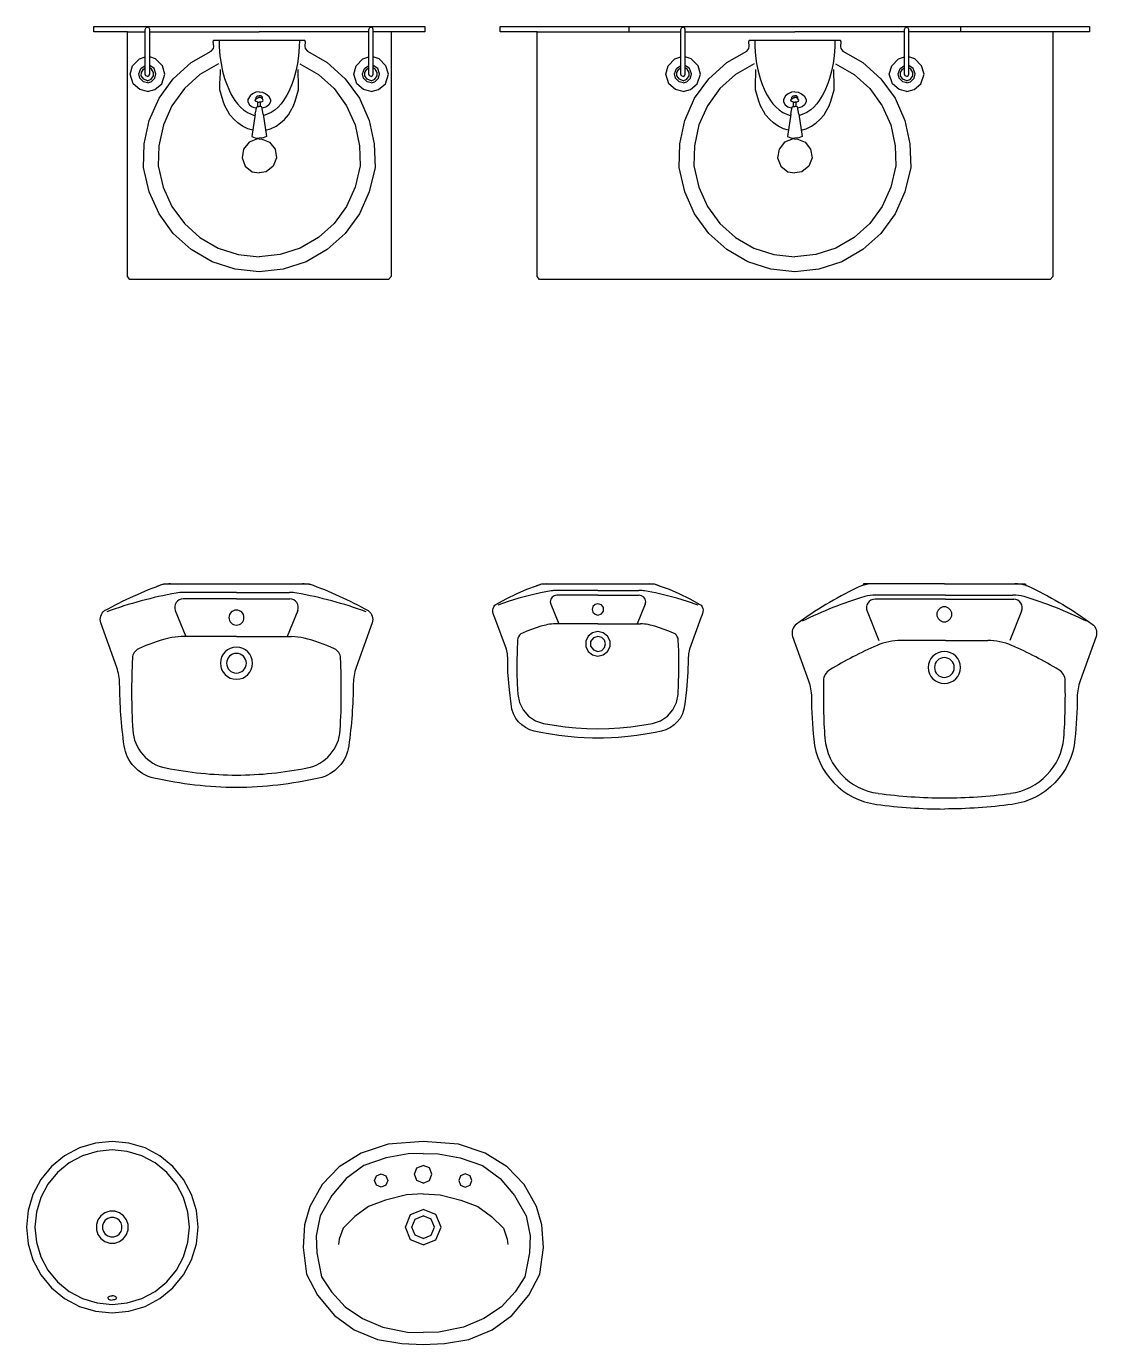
# Model space of a CAD drawing. Header units: millimetres. Extents: x 5135 to 18817, y 4023 to 17584.
# Drawn here: x 16145 to 18642, y 4099 to 7173 of the extents above; entities that cross this region are included whole.
import ezdxf

# ---------------------------------------------------------------- set-up
doc = ezdxf.new("R2010")
doc.units = ezdxf.units.MM
doc.layers.add('cad-block.com', color=250, linetype='Continuous')

# ---------------------------------------------------------------- blocks, each defined once
blk = doc.blocks.new('washbasin 106_top_cad-block.com')
at = {"color": 0}
for p, q in [((-307.3, -12.4), (-265.8, -12.4)), ((-265.8, -7.4), (-263.7, -2.8)), ((-265.8, -111.2), (-265.8, -7.4)), ((-263.7, -2.8), (-260.6, -2)), ((-257.5, -2.8), (-260.6, -2)), ((-255.3, -7.4), (-257.5, -2.8)), ((-255.3, -111.2), (-255.3, -7.4)), ((-255.3, -12.4), (0, -12.4)), ((255.3, -12.4), (0, -12.4)), ((255.3, -7.4), (257.5, -2.8)), ((255.3, -111.2), (255.3, -7.4)), ((257.5, -2.8), (260.6, -2)), ((263.7, -2.8), (260.6, -2)), ((265.8, -7.4), (263.7, -2.8)), ((265.8, -111.2), (265.8, -7.4)), ((307.3, -12.4), (265.8, -12.4)), ((-158.5, -84.3), (-112.1, -57.5)), ((-112.1, -57.5), (-106.9, -51.9)), ((-106.2, -47.3), (-107.2, -35.1)), ((-106.9, -51.9), (-106.2, -47.3)), ((-104.7, -32.4), (0, -32.4)), ((-93.5, -32.4), (-93.2, -47.8)), ((-93.2, -47.8), (-91.6, -68.6)), ((0, -32.4), (104.7, -32.4)), ((93.2, -47.8), (91.6, -68.6)), ((93.5, -32.4), (93.2, -47.8)), ((107.2, -35.1), (106.2, -47.3)), ((106.2, -47.3), (106.9, -51.9)), ((106.9, -51.9), (112.1, -57.5)), ((112.1, -57.5), (158.5, -84.3)), ((-301, -111.5), (-295.4, -91.8)), ((-295.4, -91.8), (-279.4, -76)), ((-279.4, -76), (-265.8, -71.3)), ((-276, -98.5), (-265.8, -91.5)), ((-241.8, -76), (-255.3, -71.3)), ((-245.2, -98.5), (-255.3, -91.5)), ((-225.7, -91.8), (-241.8, -76)), ((-220.2, -111.5), (-225.7, -91.8)), ((-200.4, -122), (-158.5, -84.3)), ((-94.9, -87.4, 0), (-138.1, -112.4, 0)), ((-91.6, -68.6), (-89, -86.7)), ((-89, -86.7), (-85.4, -104.6)), ((89, -86.7), (85.4, -104.6)), ((91.6, -68.6), (89, -86.7)), ((94.9, -87.4, 0), (138.1, -112.4, 0)), ((158.5, -84.3), (200.4, -122)), ((220.2, -111.5), (225.7, -91.8)), ((225.7, -91.8), (241.8, -76)), ((241.8, -76), (255.3, -71.3)), ((245.2, -98.5), (255.3, -91.5)), ((279.4, -76), (265.8, -71.3)), ((276, -98.5), (265.8, -91.5)), ((295.4, -91.8), (279.4, -76)), ((301, -111.5), (295.4, -91.8)), ((-293.9, -134.1), (-301, -111.5)), ((-280.3, -110.3), (-276, -98.5)), ((-278.2, -121.1), (-280.3, -110.3)), ((-269.5, -129.7), (-278.2, -121.1)), ((-275.1, -115.2), (-274.8, -107.2)), ((-269.2, -123.3), (-275.1, -115.2)), ((-274.8, -107.2), (-270.1, -100.1)), ((-270.1, -100.1), (-265.8, -96.9)), ((-264, -115.5), (-265.8, -111.2)), ((-260.6, -116.6), (-264, -115.5)), ((-260.6, -116.6), (-257.2, -115.5)), ((-257.2, -115.5), (-255.3, -111.2)), ((-251, -100.1), (-255.3, -96.9)), ((-251.9, -123.3), (-246.1, -115.2)), ((-251.6, -129.7), (-243, -121.1)), ((-246.4, -107.2), (-251, -100.1)), ((-246.1, -115.2), (-246.4, -107.2)), ((-240.8, -110.3), (-245.2, -98.5)), ((-243, -121.1), (-240.8, -110.3)), ((-233.5, -167.6), (-200.4, -122)), ((-227.3, -134.1), (-220.2, -111.5)), ((-138.1, -112.4, 0), (-174.6, -145.2, 0)), ((-91.6, -133.5), (-90.6, -108.2)), ((-90.6, -108.2), (-90.6, -100.4)), ((-85.4, -104.6), (-80.7, -121.6)), ((-80.7, -121.6), (-76.7, -133.4)), ((80.7, -121.6), (76.7, -133.4)), ((85.4, -104.6), (80.7, -121.6)), ((90.6, -108.2), (90.6, -100.4)), ((91.6, -133.5), (90.6, -108.2)), ((138.1, -112.4, 0), (174.6, -145.2, 0)), ((200.4, -122), (233.5, -167.6)), ((227.3, -134.1), (220.2, -111.5)), ((240.8, -110.3), (245.2, -98.5)), ((243, -121.1), (240.8, -110.3)), ((251.6, -129.7), (243, -121.1)), ((246.1, -115.2), (246.4, -107.2)), ((251.9, -123.3), (246.1, -115.2)), ((246.4, -107.2), (251, -100.1)), ((251, -100.1), (255.3, -96.9)), ((257.2, -115.5), (255.3, -111.2)), ((260.6, -116.6), (257.2, -115.5)), ((260.6, -116.6), (264, -115.5)), ((264, -115.5), (265.8, -111.2)), ((270.1, -100.1), (265.8, -96.9)), ((269.2, -123.3), (275.1, -115.2)), ((269.5, -129.7), (278.2, -121.1)), ((274.8, -107.2), (270.1, -100.1)), ((275.1, -115.2), (274.8, -107.2)), ((280.3, -110.3), (276, -98.5)), ((278.2, -121.1), (280.3, -110.3)), ((293.9, -134.1), (301, -111.5)), ((-278.2, -147), (-293.9, -134.1)), ((-260.6, -151.9), (-278.2, -147)), ((-260.6, -131.6), (-269.5, -129.7)), ((-260.6, -126.9), (-269.2, -123.3)), ((-260.6, -126.9), (-251.9, -123.3)), ((-260.6, -131.6), (-251.6, -129.7)), ((-260.6, -151.9), (-243, -147)), ((-243, -147), (-227.3, -134.1)), ((-174.6, -145.2, 0), (-203.4, -184.9, 0)), ((-91.6, -148.1), (-91.6, -133.5)), ((-87.7, -160.8), (-91.6, -148.1)), ((-76.7, -133.4), (-69.6, -150.3)), ((-69.6, -150.3), (-64.4, -160.4)), ((69.6, -150.3), (64.4, -160.4)), ((76.7, -133.4), (69.6, -150.3)), ((87.7, -160.8), (91.6, -148.1)), ((91.6, -148.1), (91.6, -133.5)), ((174.6, -145.2, 0), (203.4, -184.9, 0)), ((243, -147), (227.3, -134.1)), ((260.6, -151.9), (243, -147)), ((260.6, -131.6), (251.6, -129.7)), ((260.6, -126.9), (251.9, -123.3)), ((260.6, -126.9), (269.2, -123.3)), ((260.6, -131.6), (269.5, -129.7)), ((260.6, -151.9), (278.2, -147)), ((278.2, -147), (293.9, -134.1)), ((-256.4, -219.1), (-233.5, -167.6)), ((-83.8, -174.4), (-87.7, -160.8)), ((-79.9, -185.1), (-83.8, -174.4)), ((-64.4, -160.4), (-56.9, -172.5)), ((-56.9, -172.5), (-51, -180.4)), ((-51, -180.4), (-43.9, -188.2)), ((-3.1, -176.5), (0, -176.5)), ((3.1, -176.5), (0, -176.5)), ((51, -180.4), (43.9, -188.2)), ((56.9, -172.5), (51, -180.4)), ((64.4, -160.4), (56.9, -172.5)), ((79.9, -185.1), (83.8, -174.4)), ((83.8, -174.4), (87.7, -160.8)), ((233.5, -167.6), (256.4, -219.1)), ((-203.4, -184.9, 0), (-223.4, -229.8, 0)), ((-73.1, -197.8), (-79.9, -185.1)), ((-68.2, -206.5), (-73.1, -197.8)), ((-58.5, -217.2), (-68.2, -206.5)), ((-43.9, -188.2), (-36.9, -194.6)), ((-36.9, -194.6), (-27.7, -201)), ((-27.7, -201), (-13.1, -207.1)), ((-9.3, -204.7), (-17, -256.6)), ((-13.1, -207.1), (-9.8, -207.7)), ((9.3, -204.7), (17, -256.6)), ((13.1, -207.1), (9.8, -207.7)), ((27.7, -201), (13.1, -207.1)), ((36.9, -194.6), (27.7, -201)), ((43.9, -188.2), (36.9, -194.6)), ((58.5, -217.2), (68.2, -206.5)), ((68.2, -206.5), (73.1, -197.8)), ((73.1, -197.8), (79.9, -185.1)), ((203.4, -184.9, 0), (223.4, -229.8, 0)), ((-268.1, -274.2), (-256.4, -219.1)), ((-223.4, -229.8, 0), (-233.7, -278.4, 0)), ((-49.8, -225), (-58.5, -217.2)), ((-39.1, -232.8), (-49.8, -225)), ((-26.4, -238.6), (-39.1, -232.8)), ((-14.9, -242.2), (-26.4, -238.6)), ((14.9, -242.2), (26.4, -238.6)), ((26.4, -238.6), (39.1, -232.8)), ((39.1, -232.8), (49.8, -225)), ((49.8, -225), (58.5, -217.2)), ((223.4, -229.8, 0), (233.7, -278.4, 0)), ((256.4, -219.1), (268.1, -274.2)), ((-270, -328.7), (-268.1, -274.2)), ((-23.8, -269.8, 0), (-36.8, -286.1, 0)), ((-4.3, -262.3, 0), (-23.8, -269.8, 0)), ((-17, -256.6), (-9.3, -259.7)), ((-9.3, -259.7), (0, -260.8)), ((0, -263, 0), (-4.3, -262.3, 0)), ((9.3, -259.7), (0, -260.8)), ((0, -263, 0), (4.3, -262.3, 0)), ((4.3, -262.3, 0), (23.8, -269.8, 0)), ((17, -256.6), (9.3, -259.7)), ((23.8, -269.8, 0), (36.8, -286.1, 0)), ((268.1, -274.2), (270, -328.7)), ((-233.7, -278.4, 0), (-235.4, -325.2, 0)), ((-36.8, -286.1, 0), (-40.1, -306.7, 0)), ((-40.1, -306.7, 0), (-32.5, -326.1, 0)), ((40.1, -306.7, 0), (32.5, -326.1, 0)), ((36.8, -286.1, 0), (40.1, -306.7, 0)), ((233.7, -278.4, 0), (235.4, -325.2, 0)), ((-256.4, -385.7), (-270, -328.7)), ((-235.4, -325.2, 0), (-223.6, -374.6, 0)), ((-32.5, -326.1, 0), (-16.3, -339.2, 0)), ((32.5, -326.1, 0), (16.3, -339.2, 0)), ((235.4, -325.2, 0), (223.6, -374.6, 0)), ((270, -328.7), (256.4, -385.7)), ((-16.3, -339.2, 0), (0, -341.8, 0)), ((16.3, -339.2, 0), (0, -341.8, 0)), ((-233.5, -437.2), (-256.4, -385.7)), ((-223.6, -374.6, 0), (-203.4, -419.8, 0)), ((223.6, -374.6, 0), (203.4, -419.8, 0)), ((256.4, -385.7), (233.5, -437.2)), ((-203.4, -419.8, 0), (-174.6, -459.6, 0)), ((203.4, -419.8, 0), (174.6, -459.6, 0)), ((-200.4, -482.8), (-233.5, -437.2)), ((-174.6, -459.6, 0), (-138.1, -492.4, 0)), ((174.6, -459.6, 0), (138.1, -492.4, 0)), ((233.5, -437.2), (200.4, -482.8)), ((-158.5, -520.5), (-200.4, -482.8)), ((200.4, -482.8), (158.5, -520.5)), ((-109.7, -548.7), (-158.5, -520.5)), ((-138.1, -492.4, 0), (-95.5, -517, 0)), ((-95.5, -517, 0), (-48.8, -532.2, 0)), ((95.5, -517, 0), (48.8, -532.2, 0)), ((138.1, -492.4, 0), (95.5, -517, 0)), ((158.5, -520.5), (109.7, -548.7)), ((-56.1, -566.1), (-109.7, -548.7)), ((-48.8, -532.2, 0), (0, -537.3, 0)), ((48.8, -532.2, 0), (0, -537.3, 0)), ((109.7, -548.7), (56.1, -566.1)), ((0, -572), (-56.1, -566.1)), ((56.1, -566.1), (0, -572))]:
    blk.add_line(p, q, dxfattribs=at)
blk.add_lwpolyline([(0, -589.9), (-301.6, -589.9), (-307.3, -583.2), (-307.3, -12.4), (-385.8, -12.4), (-385.8, 0), (0, 0), (385.8, 0), (385.8, -12.4), (307.3, -12.4), (307.3, -583.2), (301.6, -589.9)], close=True, dxfattribs=at)
for points in [[(0, -152.3), (-7.6, -153.2), (-15.6, -157), (-21.5, -162.3), (-26.4, -170.3), (-26.4, -175.8), (-22.6, -182.8), (-16.7, -187.7), (-6.5, -190.5)], [(0, -152.3), (7.6, -153.2), (15.6, -157), (21.5, -162.3), (26.4, -170.3), (26.4, -175.8), (22.6, -182.8), (16.7, -187.7), (6.5, -190.5)], [(-3.1, -187.1), (-3.1, -176.5), (-8.7, -174.4), (-9.3, -171.7), (-7.3, -169.2), (-7.3, -165.4), (-4.1, -162.3), (0, -162.3)], [(-7.3, -169.2), (-2.7, -166.1), (0, -166.1)], [(3.1, -187.1), (3.1, -176.5), (8.7, -174.4), (9.3, -171.7), (7.3, -169.2), (7.3, -165.4), (4.1, -162.3), (0, -162.3)], [(7.3, -169.2), (2.7, -166.1), (0, -166.1)], [(-9.3, -204.7), (-5.9, -187.7), (-2.7, -187), (0, -187)], [(9.3, -204.7), (5.9, -187.7), (2.7, -187), (0, -187)]]:
    blk.add_lwpolyline(points, dxfattribs=at)
for centre, start, end in [((-104.7, -34.9), 90, 184.6616), ((104.7, -34.9), 355.3384, 90)]:
    blk.add_arc(centre, 2.5, start, end, dxfattribs=at)
blk = doc.blocks.new('washbasin 107_top_cad-block.com')
at = {"color": 0}
for p, q in [((-385.8, -12.4), (-385.8, 0)), ((385.8, 0), (385.8, -12.4)), ((-600.9, -12.4), (-265.8, -12.4)), ((-265.8, -7.4), (-263.7, -2.8)), ((-265.8, -111.2), (-265.8, -7.4)), ((-263.7, -2.8), (-260.6, -2)), ((-257.5, -2.8), (-260.6, -2)), ((-255.3, -7.4), (-257.5, -2.8)), ((-255.3, -111.2), (-255.3, -7.4)), ((-255.3, -12.4), (0, -12.4)), ((255.3, -12.4), (0, -12.4)), ((255.3, -7.4), (257.5, -2.8)), ((255.3, -111.2), (255.3, -7.4)), ((257.5, -2.8), (260.6, -2)), ((263.7, -2.8), (260.6, -2)), ((265.8, -7.4), (263.7, -2.8)), ((265.8, -111.2), (265.8, -7.4)), ((600.9, -12.4), (265.8, -12.4)), ((-158.5, -84.3), (-112.1, -57.5)), ((-112.1, -57.5), (-106.9, -51.9)), ((-106.2, -47.3), (-107.2, -35.1)), ((-106.9, -51.9), (-106.2, -47.3)), ((-104.7, -32.4), (0, -32.4)), ((-93.5, -32.4), (-93.2, -47.8)), ((-93.2, -47.8), (-91.6, -68.6)), ((0, -32.4), (104.7, -32.4)), ((93.2, -47.8), (91.6, -68.6)), ((93.5, -32.4), (93.2, -47.8)), ((107.2, -35.1), (106.2, -47.3)), ((106.2, -47.3), (106.9, -51.9)), ((106.9, -51.9), (112.1, -57.5)), ((112.1, -57.5), (158.5, -84.3)), ((-301, -111.5), (-295.4, -91.8)), ((-295.4, -91.8), (-279.4, -76)), ((-279.4, -76), (-265.8, -71.3)), ((-276, -98.5), (-265.8, -91.5)), ((-241.8, -76), (-255.3, -71.3)), ((-245.2, -98.5), (-255.3, -91.5)), ((-225.7, -91.8), (-241.8, -76)), ((-220.2, -111.5), (-225.7, -91.8)), ((-200.4, -122), (-158.5, -84.3)), ((-94.9, -87.4, 0), (-138.1, -112.4, 0)), ((-91.6, -68.6), (-89, -86.7)), ((-89, -86.7), (-85.4, -104.6)), ((89, -86.7), (85.4, -104.6)), ((91.6, -68.6), (89, -86.7)), ((94.9, -87.4, 0), (138.1, -112.4, 0)), ((158.5, -84.3), (200.4, -122)), ((220.2, -111.5), (225.7, -91.8)), ((225.7, -91.8), (241.8, -76)), ((241.8, -76), (255.3, -71.3)), ((245.2, -98.5), (255.3, -91.5)), ((279.4, -76), (265.8, -71.3)), ((276, -98.5), (265.8, -91.5)), ((295.4, -91.8), (279.4, -76)), ((301, -111.5), (295.4, -91.8)), ((-293.9, -134.1), (-301, -111.5)), ((-280.3, -110.3), (-276, -98.5)), ((-278.2, -121.1), (-280.3, -110.3)), ((-269.5, -129.7), (-278.2, -121.1)), ((-275.1, -115.2), (-274.8, -107.2)), ((-269.2, -123.3), (-275.1, -115.2)), ((-274.8, -107.2), (-270.1, -100.1)), ((-270.1, -100.1), (-265.8, -96.9)), ((-264, -115.5), (-265.8, -111.2)), ((-260.6, -116.6), (-264, -115.5)), ((-260.6, -116.6), (-257.2, -115.5)), ((-257.2, -115.5), (-255.3, -111.2)), ((-251, -100.1), (-255.3, -96.9)), ((-251.9, -123.3), (-246.1, -115.2)), ((-251.6, -129.7), (-243, -121.1)), ((-246.4, -107.2), (-251, -100.1)), ((-246.1, -115.2), (-246.4, -107.2)), ((-240.8, -110.3), (-245.2, -98.5)), ((-243, -121.1), (-240.8, -110.3)), ((-233.5, -167.6), (-200.4, -122)), ((-227.3, -134.1), (-220.2, -111.5)), ((-138.1, -112.4, 0), (-174.6, -145.2, 0)), ((-91.6, -133.5), (-90.6, -108.2)), ((-90.6, -108.2), (-90.6, -100.4)), ((-85.4, -104.6), (-80.7, -121.6)), ((-80.7, -121.6), (-76.7, -133.4)), ((80.7, -121.6), (76.7, -133.4)), ((85.4, -104.6), (80.7, -121.6)), ((90.6, -108.2), (90.6, -100.4)), ((91.6, -133.5), (90.6, -108.2)), ((138.1, -112.4, 0), (174.6, -145.2, 0)), ((200.4, -122), (233.5, -167.6)), ((227.3, -134.1), (220.2, -111.5)), ((240.8, -110.3), (245.2, -98.5)), ((243, -121.1), (240.8, -110.3)), ((251.6, -129.7), (243, -121.1)), ((246.1, -115.2), (246.4, -107.2)), ((251.9, -123.3), (246.1, -115.2)), ((246.4, -107.2), (251, -100.1)), ((251, -100.1), (255.3, -96.9)), ((257.2, -115.5), (255.3, -111.2)), ((260.6, -116.6), (257.2, -115.5)), ((260.6, -116.6), (264, -115.5)), ((264, -115.5), (265.8, -111.2)), ((270.1, -100.1), (265.8, -96.9)), ((269.2, -123.3), (275.1, -115.2)), ((269.5, -129.7), (278.2, -121.1)), ((274.8, -107.2), (270.1, -100.1)), ((275.1, -115.2), (274.8, -107.2)), ((280.3, -110.3), (276, -98.5)), ((278.2, -121.1), (280.3, -110.3)), ((293.9, -134.1), (301, -111.5)), ((-278.2, -147), (-293.9, -134.1)), ((-260.6, -151.9), (-278.2, -147)), ((-260.6, -131.6), (-269.5, -129.7)), ((-260.6, -126.9), (-269.2, -123.3)), ((-260.6, -126.9), (-251.9, -123.3)), ((-260.6, -131.6), (-251.6, -129.7)), ((-260.6, -151.9), (-243, -147)), ((-243, -147), (-227.3, -134.1)), ((-174.6, -145.2, 0), (-203.4, -184.9, 0)), ((-91.6, -148.1), (-91.6, -133.5)), ((-87.7, -160.8), (-91.6, -148.1)), ((-76.7, -133.4), (-69.6, -150.3)), ((-69.6, -150.3), (-64.4, -160.4)), ((69.6, -150.3), (64.4, -160.4)), ((76.7, -133.4), (69.6, -150.3)), ((87.7, -160.8), (91.6, -148.1)), ((91.6, -148.1), (91.6, -133.5)), ((174.6, -145.2, 0), (203.4, -184.9, 0)), ((243, -147), (227.3, -134.1)), ((260.6, -151.9), (243, -147)), ((260.6, -131.6), (251.6, -129.7)), ((260.6, -126.9), (251.9, -123.3)), ((260.6, -126.9), (269.2, -123.3)), ((260.6, -131.6), (269.5, -129.7)), ((260.6, -151.9), (278.2, -147)), ((278.2, -147), (293.9, -134.1)), ((-256.4, -219.1), (-233.5, -167.6)), ((-83.8, -174.4), (-87.7, -160.8)), ((-79.9, -185.1), (-83.8, -174.4)), ((-64.4, -160.4), (-56.9, -172.5)), ((-56.9, -172.5), (-51, -180.4)), ((-51, -180.4), (-43.9, -188.2)), ((-3.1, -176.5), (0, -176.5)), ((3.1, -176.5), (0, -176.5)), ((51, -180.4), (43.9, -188.2)), ((56.9, -172.5), (51, -180.4)), ((64.4, -160.4), (56.9, -172.5)), ((79.9, -185.1), (83.8, -174.4)), ((83.8, -174.4), (87.7, -160.8)), ((233.5, -167.6), (256.4, -219.1)), ((-203.4, -184.9, 0), (-223.4, -229.8, 0)), ((-73.1, -197.8), (-79.9, -185.1)), ((-68.2, -206.5), (-73.1, -197.8)), ((-58.5, -217.2), (-68.2, -206.5)), ((-43.9, -188.2), (-36.9, -194.6)), ((-36.9, -194.6), (-27.7, -201)), ((-27.7, -201), (-13.1, -207.1)), ((-9.3, -204.7), (-17, -256.6)), ((-13.1, -207.1), (-9.8, -207.7)), ((9.3, -204.7), (17, -256.6)), ((13.1, -207.1), (9.8, -207.7)), ((27.7, -201), (13.1, -207.1)), ((36.9, -194.6), (27.7, -201)), ((43.9, -188.2), (36.9, -194.6)), ((58.5, -217.2), (68.2, -206.5)), ((68.2, -206.5), (73.1, -197.8)), ((73.1, -197.8), (79.9, -185.1)), ((203.4, -184.9, 0), (223.4, -229.8, 0)), ((-268.1, -274.2), (-256.4, -219.1)), ((-223.4, -229.8, 0), (-233.7, -278.4, 0)), ((-49.8, -225), (-58.5, -217.2)), ((-39.1, -232.8), (-49.8, -225)), ((-26.4, -238.6), (-39.1, -232.8)), ((-14.9, -242.2), (-26.4, -238.6)), ((14.9, -242.2), (26.4, -238.6)), ((26.4, -238.6), (39.1, -232.8)), ((39.1, -232.8), (49.8, -225)), ((49.8, -225), (58.5, -217.2)), ((223.4, -229.8, 0), (233.7, -278.4, 0)), ((256.4, -219.1), (268.1, -274.2)), ((-270, -328.7), (-268.1, -274.2)), ((-23.8, -269.8, 0), (-36.8, -286.1, 0)), ((-4.3, -262.3, 0), (-23.8, -269.8, 0)), ((-17, -256.6), (-9.3, -259.7)), ((-9.3, -259.7), (0, -260.8)), ((0, -263, 0), (-4.3, -262.3, 0)), ((9.3, -259.7), (0, -260.8)), ((0, -263, 0), (4.3, -262.3, 0)), ((4.3, -262.3, 0), (23.8, -269.8, 0)), ((17, -256.6), (9.3, -259.7)), ((23.8, -269.8, 0), (36.8, -286.1, 0)), ((268.1, -274.2), (270, -328.7)), ((-233.7, -278.4, 0), (-235.4, -325.2, 0)), ((-36.8, -286.1, 0), (-40.1, -306.7, 0)), ((-40.1, -306.7, 0), (-32.5, -326.1, 0)), ((40.1, -306.7, 0), (32.5, -326.1, 0)), ((36.8, -286.1, 0), (40.1, -306.7, 0)), ((233.7, -278.4, 0), (235.4, -325.2, 0)), ((-256.4, -385.7), (-270, -328.7)), ((-235.4, -325.2, 0), (-223.6, -374.6, 0)), ((-32.5, -326.1, 0), (-16.3, -339.2, 0)), ((32.5, -326.1, 0), (16.3, -339.2, 0)), ((235.4, -325.2, 0), (223.6, -374.6, 0)), ((270, -328.7), (256.4, -385.7)), ((-16.3, -339.2, 0), (0, -341.8, 0)), ((16.3, -339.2, 0), (0, -341.8, 0)), ((-233.5, -437.2), (-256.4, -385.7)), ((-223.6, -374.6, 0), (-203.4, -419.8, 0)), ((223.6, -374.6, 0), (203.4, -419.8, 0)), ((256.4, -385.7), (233.5, -437.2)), ((-203.4, -419.8, 0), (-174.6, -459.6, 0)), ((203.4, -419.8, 0), (174.6, -459.6, 0)), ((-200.4, -482.8), (-233.5, -437.2)), ((-174.6, -459.6, 0), (-138.1, -492.4, 0)), ((174.6, -459.6, 0), (138.1, -492.4, 0)), ((233.5, -437.2), (200.4, -482.8)), ((-158.5, -520.5), (-200.4, -482.8)), ((200.4, -482.8), (158.5, -520.5)), ((-109.7, -548.7), (-158.5, -520.5)), ((-138.1, -492.4, 0), (-95.5, -517, 0)), ((-95.5, -517, 0), (-48.8, -532.2, 0)), ((95.5, -517, 0), (48.8, -532.2, 0)), ((138.1, -492.4, 0), (95.5, -517, 0)), ((158.5, -520.5), (109.7, -548.7)), ((-56.1, -566.1), (-109.7, -548.7)), ((-48.8, -532.2, 0), (0, -537.3, 0)), ((48.8, -532.2, 0), (0, -537.3, 0)), ((109.7, -548.7), (56.1, -566.1)), ((0, -572), (-56.1, -566.1)), ((56.1, -566.1), (0, -572))]:
    blk.add_line(p, q, dxfattribs=at)
blk.add_lwpolyline([(600.9, -583.2), (595.3, -589.9), (307.3, -589.9), (-307.3, -589.9), (-595.3, -589.9), (-600.9, -583.2), (-600.9, -12.4), (-686.8, -12.4), (-686.8, 0), (-385.8, 0), (0, 0), (385.8, 0), (686.8, 0), (686.8, -12.4), (600.9, -12.4)], close=True, dxfattribs=at)
for points in [[(0, -152.3), (-7.6, -153.2), (-15.6, -157), (-21.5, -162.3), (-26.4, -170.3), (-26.4, -175.8), (-22.6, -182.8), (-16.7, -187.7), (-6.5, -190.5)], [(0, -152.3), (7.6, -153.2), (15.6, -157), (21.5, -162.3), (26.4, -170.3), (26.4, -175.8), (22.6, -182.8), (16.7, -187.7), (6.5, -190.5)], [(-3.1, -187.1), (-3.1, -176.5), (-8.7, -174.4), (-9.3, -171.7), (-7.3, -169.2), (-7.3, -165.4), (-4.1, -162.3), (0, -162.3)], [(-7.3, -169.2), (-2.7, -166.1), (0, -166.1)], [(3.1, -187.1), (3.1, -176.5), (8.7, -174.4), (9.3, -171.7), (7.3, -169.2), (7.3, -165.4), (4.1, -162.3), (0, -162.3)], [(7.3, -169.2), (2.7, -166.1), (0, -166.1)], [(-9.3, -204.7), (-5.9, -187.7), (-2.7, -187), (0, -187)], [(9.3, -204.7), (5.9, -187.7), (2.7, -187), (0, -187)]]:
    blk.add_lwpolyline(points, dxfattribs=at)
for centre, start, end in [((-104.7, -34.9), 90, 184.6616), ((104.7, -34.9), 355.3384, 90)]:
    blk.add_arc(centre, 2.5, start, end, dxfattribs=at)
blk = doc.blocks.new('washbasin 117_top_cad-block.com')
at = {"color": 0}
for p, q in [((0, -20), (-123.3, -20)), ((0, -20), (123.3, -20)), ((0, -35), (-124.1, -35)), ((0, -35), (124.1, -35)), ((-142.7, -62.4), (-118.4, -123)), ((142.7, -62.4), (118.4, -123)), ((0, -123), (-128.6, -123)), ((0, -123), (128.6, -123))]:
    blk.add_line(p, q, dxfattribs=at)
blk.add_lwpolyline([(-261.7, -377.5, -0.032197), (-272.3, -232.5, 0.08384), (-279, -194.8), (-316, -91, -0.332929), (-307.2, -62.4, -0.042062), (-169.5, 0), (0, 0), (169.5, 0, -0.042062), (307.2, -62.4, -0.332929), (316, -91), (279, -194.8, 0.08384), (272.3, -232.5, -0.032197), (261.7, -377.5, -0.312624), (192.3, -453, -0.053928), (0, -475, -0.053928), (-192.3, -453, -0.312624)], format="xyb", close=True, dxfattribs=at)
for centre, radius, start, end in [((24.8, -957), 950, 100.0329, 110.1301), ((-153.6, -90), 90, 90, 110.6152), ((-123.3, -120), 100, 90, 100.0329), ((123.3, -120), 100, 79.9671, 90), ((-24.8, -957), 950, 69.8699, 79.9671), ((153.6, -90), 90, 69.3848, 90), ((-124.1, -55), 20, 90, 201.8317), ((0, -78.6), 17.5, 90, 270), ((0, -78.6), 17.5, 270, 90), ((124.1, -55), 20, 338.1683, 90), ((-217.7, -174.1), 25, 114.7309, 177.27), ((-60.8, -514.7), 400, 104.0138, 114.7309), ((-128.6, -243), 120, 90, 104.0138), ((0, -185), 37.5, 90, 270), ((0, -185), 37.5, 270, 90), ((128.6, -243), 120, 75.9862, 90), ((60.8, -514.7), 400, 65.2691, 75.9862), ((217.7, -174.1), 25, 2.73, 65.2691), ((1355.6, -249.1), 1600, 177.27, 183.277), ((0, -185), 23, 90, 270), ((0, -185), 23, 270, 90), ((-1355.6, -249.1), 1600, 356.723, 2.73), ((-146, -335.1), 96, 183.277, 258.7279), ((146, -335.1), 96, 281.2721, 356.723), ((5.5, 425), 871, 258.7279, 269.6382), ((-5.5, 425), 871, 270.3618, 281.2721)]:
    blk.add_arc(centre, radius, start, end, dxfattribs=at)
blk = doc.blocks.new('washbasin 118_top_cad-block.com')
at = {"color": 0}
for p, q in [((0, -26.5), (-95.8, -26.5)), ((0, -15.1), (-95.2, -15.1)), ((0, -15.1), (95.2, -15.1)), ((0, -26.5), (95.8, -26.5)), ((-110.1, -47.3), (-91.4, -93.2)), ((110.2, -47.3), (91.4, -93.2)), ((0, -93.2), (-99.3, -93.2)), ((0, -93.2), (99.3, -93.2))]:
    blk.add_line(p, q, dxfattribs=at)
blk.add_lwpolyline([(0, -360), (-12.9, -359.8), (-32, -359.1), (-47.4, -358.2), (-70.4, -356.1), (-91, -353.6), (-115.1, -349.9), (-133.3, -346.5), (-148.2, -343.4), (-158.6, -340.2), (-168.8, -335.2), (-177.6, -328.9), (-185.1, -321.6), (-191.4, -313.7), (-197, -303.2), (-200.5, -292.4), (-202.3, -280.1), (-206.1, -247.4), (-209.8, -205.7), (-210.2, -176.6), (-211, -163.3), (-213.3, -152.1), (-240.2, -79.1), (-242.2, -73.4), (-244, -68.8), (-244.8, -65.3), (-245, -60.6), (-244.4, -57.3), (-242.8, -53.4), (-240.3, -49.8), (-237.9, -47.8), (-214.1, -34.9), (-188.3, -22.3), (-165.8, -12.6), (-142.9, -4.3), (-131, 0), (0, 0), (131, 0), (142.9, -4.3), (165.8, -12.6), (188.3, -22.3), (214.1, -34.9), (237.9, -47.8), (240.3, -49.8), (242.8, -53.4), (244.4, -57.3), (245, -60.6), (244.8, -65.3), (244, -68.8), (242.2, -73.4), (240.2, -79.1), (213.3, -152.1), (211, -163.3), (210.2, -176.6), (209.8, -205.7), (206.1, -247.4), (202.3, -280.1), (200.5, -292.4), (197, -303.2), (191.4, -313.7), (185.1, -321.6), (177.6, -328.9), (168.8, -335.2), (158.6, -340.2), (148.2, -343.4), (133.3, -346.5), (115.1, -349.9), (91, -353.6), (70.4, -356.1), (47.4, -358.2), (32, -359.1), (12.9, -359.8), (0, -360)], close=True, dxfattribs=at)
at = {"color": 0, "linetype": 'Continuous'}
for points in [[(-120.8, 0, 0), (-125.4, -0.3, 0), (-129.8, -0.9, 0), (-134.3, -1.7, 0), (-138.7, -2.9, 0), (-142.9, -4.3, 0)], [(143.1, -4.3, 0), (138.8, -2.9, 0), (134.4, -1.7, 0), (129.9, -0.9, 0), (125.4, -0.3, 0), (120.9, 0, 0)], [(-108.6, -16.3, 0), (-134, -21.1, 0), (-159.2, -26.9, 0), (-184.2, -33.5, 0), (-208.9, -40.9, 0), (-233.3, -49.3, 0)], [(-95.8, -26.5, 0), (-101.7, -27.6, 0), (-106.7, -30.9, 0), (-110, -35.8, 0), (-111.3, -41.5, 0), (-110.1, -47.3, 0)], [(-95.2, -15.1, 0), (-97.9, -15.2, 0), (-100.6, -15.3, 0), (-103.3, -15.5, 0), (-106, -15.9, 0), (-108.6, -16.3, 0)], [(108.7, -16.3, 0), (106, -15.9, 0), (103.3, -15.5, 0), (100.6, -15.3, 0), (97.9, -15.2, 0), (95.2, -15.1, 0)], [(110.2, -47.3, 0), (111.3, -41.5, 0), (110.1, -35.8, 0), (106.7, -30.9, 0), (101.7, -27.6, 0), (95.8, -26.5, 0)], [(233.3, -49.3, 0), (208.9, -40.9, 0), (184.2, -33.5, 0), (159.2, -26.9, 0), (134, -21.1, 0), (108.7, -16.3, 0)], [(0, -46.3, 0), (-6.7, -48, 0), (-11.7, -52.9, 0), (-13.5, -59.5, 0), (-11.7, -66.1, 0), (-6.7, -71, 0), (0, -72.8, 0)], [(0, -72.8, 0), (8, -70.2, 0), (12.9, -63.6, 0), (12.9, -55.4, 0), (8, -48.8, 0), (0, -46.3, 0)], [(-176.1, -114.7, 0), (-179.7, -116.8, 0), (-182.8, -119.7, 0), (-185.1, -123.1, 0), (-186.6, -126.9, 0), (-187.3, -131, 0)], [(-121.7, -95.9, 0), (-132.8, -98.9, 0), (-143.9, -102.2, 0), (-154.8, -106, 0), (-165.5, -110.1, 0), (-176.1, -114.7, 0)], [(-99.3, -93.2, 0), (-103.8, -93.3, 0), (-108.3, -93.6, 0), (-112.8, -94.2, 0), (-117.3, -94.9, 0), (-121.7, -95.9, 0)], [(0, -111.4, 0), (-12.6, -114.3, 0), (-22.6, -122.1, 0), (-28.2, -133.5, 0), (-28.2, -146.2, 0), (-22.6, -157.6, 0), (-12.6, -165.5, 0), (0, -168.3, 0)], [(0, -122.4, 0), (-10.4, -125.8, 0), (-16.9, -134.5, 0), (-16.9, -145.3, 0), (-10.4, -154, 0), (0, -157.3, 0)], [(0, -168.3, 0), (12.6, -165.5, 0), (22.6, -157.6, 0), (28.2, -146.2, 0), (28.2, -133.5, 0), (22.6, -122.1, 0), (12.6, -114.3, 0), (0, -111.4, 0)], [(0, -157.3, 0), (8.9, -155, 0), (15.4, -148.6, 0), (17.8, -139.9, 0), (15.4, -131.1, 0), (8.9, -124.8, 0), (0, -122.4, 0)], [(121.7, -95.9, 0), (117.3, -94.9, 0), (112.8, -94.2, 0), (108.3, -93.6, 0), (103.8, -93.3, 0), (99.3, -93.2, 0)], [(176.1, -114.7, 0), (165.5, -110.1, 0), (154.8, -106, 0), (143.9, -102.2, 0), (132.9, -98.9, 0), (121.7, -95.9, 0)], [(187.3, -131, 0), (186.7, -126.9, 0), (185.1, -123.1, 0), (182.8, -119.7, 0), (179.7, -116.8, 0), (176.1, -114.7, 0)], [(-187.3, -131, 0), (-188.3, -156.4, 0), (-188.7, -181.8, 0), (-188.6, -207.3, 0), (-187.9, -232.7, 0), (-186.7, -258.1, 0)], [(186.7, -258.1, 0), (187.9, -232.7, 0), (188.6, -207.3, 0), (188.7, -181.8, 0), (188.3, -156.4, 0), (187.3, -131, 0)], [(-186.7, -258.1, 0), (-183, -276.9, 0), (-174.5, -294, 0), (-161.8, -308.5, 0), (-145.6, -319.1, 0), (-127.2, -325.3, 0)], [(127.2, -325.3, 0), (145.6, -319.1, 0), (161.8, -308.5, 0), (174.5, -294, 0), (183, -276.9, 0), (186.7, -258.1, 0)], [(-127.2, -325.3, 0), (-102, -329.7, 0), (-76.6, -333.2, 0), (-51.1, -335.8, 0), (-25.6, -337.4, 0), (0, -338, 0)], [(0, -338, 0), (25.6, -337.4, 0), (51.2, -335.8, 0), (76.6, -333.2, 0), (102, -329.7, 0), (127.2, -325.3, 0)]]:
    blk.add_polyline3d(points, dxfattribs=at)
blk = doc.blocks.new('washbasin 119_top_cad-block.com')
at = {"color": 0}
for p, q in [((2.5, -26), (-159.7, -26)), ((2.5, -26), (159.7, -26)), ((2.5, -36), (-161.6, -36)), ((2.5, -36), (161.6, -36)), ((-180.2, -63.4), (-152.8, -131.7)), ((180.2, -63.4), (152.8, -131.7)), ((2.5, -132), (-101, -132)), ((2.5, -132), (101, -132))]:
    blk.add_line(p, q, dxfattribs=at)
for points in [[(0, 0), (-186.8, 0, 0.414214), (-189.8, -3), (-189.8, -3.6, 0.042594), (-204, -9.2, 0.04328), (-344.7, -93.8, 0.332929), (-353.5, -122.4), (-316.5, -226.3, -0.08384), (-309.8, -264, 0.022685), (-304.5, -362.3, 0.347917), (-158, -514.2, 0.033014), (0, -525)], [(0, 0), (186.8, 0, -0.414214), (189.8, -3), (189.8, -3.6, -0.042594), (204, -9.2, -0.04328), (344.7, -93.8, -0.332929), (353.5, -122.4), (316.5, -226.3, 0.08384), (309.8, -264, -0.022685), (304.5, -362.3, -0.347917), (158, -514.2, -0.033014), (0, -525)]]:
    blk.add_lwpolyline(points, format="xyb", dxfattribs=at)
for centre, radius, start, end in [((88, -939.5), 950, 106.7431, 116.201), ((-164.5, -90), 90, 90, 106.3286), ((-159.7, -116), 90, 90, 106.7431), ((159.7, -116), 90, 73.2569, 90), ((164.5, -90), 90, 73.6714, 90), ((-88, -939.5), 950, 63.799, 73.2569), ((-161.6, -56), 20, 90, 201.8317), ((0, -71), 17.5, 90, 270), ((0, -71), 17.5, 270, 90), ((161.6, -56), 20, 338.1683, 90), ((222.4, -1014.6), 950, 113.5345, 121.0147), ((-101, -272), 140, 90, 113.5345), ((101, -272), 140, 66.4655, 90), ((-222.4, -1014.6), 950, 58.9853, 66.4655), ((0, -195), 37.5, 90, 270), ((0, -195), 23, 90, 270), ((0, -195), 37.5, 270, 90), ((0, -195), 23, 270, 90), ((-251.6, -226.2), 30, 121.0147, 178.9166), ((251.6, -226.2), 30, 1.0834, 58.9853), ((1271.4, -257.6), 1553.4, 178.8191, 183.7703), ((-1271.4, -257.6), 1553.4, 356.2297, 1.1809), ((-135.3, -345.7), 144, 185.5787, 262.3134), ((135.3, -345.7), 144, 277.6866, 354.4213), ((2.5, 675), 1174, 262.3134, 269.878), ((2.5, 601.9), 1100.9, 269.8704, 277.9383)]:
    blk.add_arc(centre, radius, start, end, dxfattribs=at)
blk = doc.blocks.new('washbasin 131_top_cad-block.com')
at = {"color": 0}
for p, q in [((-35.1, -23.5), (-68.9, -33.7)), ((0, -20), (-35.1, -23.5)), ((35.1, -23.5), (0, -20)), ((68.9, -33.7), (35.1, -23.5)), ((-100, -50.3), (-127.3, -72.7)), ((-68.9, -33.7), (-100, -50.3)), ((100, -50.3), (68.9, -33.7)), ((127.3, -72.7), (100, -50.3)), ((-127.3, -72.7), (-149.7, -100)), ((149.7, -100), (127.3, -72.7)), ((-149.7, -100), (-166.3, -131.1)), ((166.3, -131.1), (149.7, -100)), ((-166.3, -131.1), (-176.5, -164.9)), ((176.5, -164.9), (166.3, -131.1)), ((-176.5, -164.9), (-180, -200)), ((-33.4, -183), (-37, -194.1)), ((-26.5, -173.5), (-33.4, -183)), ((-17, -166.6), (-26.5, -173.5)), ((-16.3, -183.7), (-20.5, -189.6)), ((-5.9, -163), (-17, -166.6)), ((-10.4, -179.5), (-16.3, -183.7)), ((-3.6, -177.3), (-10.4, -179.5)), ((5.9, -163), (-5.9, -163)), ((3.6, -177.3), (-3.6, -177.3)), ((10.4, -179.5), (3.6, -177.3)), ((17, -166.6), (5.9, -163)), ((16.3, -183.7), (10.4, -179.5)), ((20.5, -189.6), (16.3, -183.7)), ((26.5, -173.5), (17, -166.6)), ((33.4, -183), (26.5, -173.5)), ((37, -194.1), (33.4, -183)), ((180, -200), (176.5, -164.9)), ((-180, -200), (-176.5, -235.1)), ((-37, -194.1), (-37, -205.9)), ((-37, -205.9), (-33.4, -217)), ((-20.5, -189.6), (-22.7, -196.4)), ((-22.7, -196.4), (-22.7, -203.6)), ((-22.7, -203.6), (-20.5, -210.4)), ((-20.5, -210.4), (-16.3, -216.3)), ((16.3, -216.3), (20.5, -210.4)), ((22.7, -196.4), (20.5, -189.6)), ((20.5, -210.4), (22.7, -203.6)), ((22.7, -203.6), (22.7, -196.4)), ((33.4, -217), (37, -205.9)), ((37, -205.9), (37, -194.1)), ((176.5, -235.1), (180, -200)), ((-176.5, -235.1), (-166.3, -268.9)), ((-33.4, -217), (-26.5, -226.5)), ((-26.5, -226.5), (-17, -233.4)), ((-17, -233.4), (-5.9, -237)), ((-16.3, -216.3), (-10.4, -220.5)), ((-10.4, -220.5), (-3.6, -222.7)), ((-5.9, -237), (5.9, -237)), ((-3.6, -222.7), (3.6, -222.7)), ((3.6, -222.7), (10.4, -220.5)), ((5.9, -237), (17, -233.4)), ((10.4, -220.5), (16.3, -216.3)), ((17, -233.4), (26.5, -226.5)), ((26.5, -226.5), (33.4, -217)), ((166.3, -268.9), (176.5, -235.1)), ((-166.3, -268.9), (-149.7, -300)), ((149.7, -300), (166.3, -268.9)), ((-149.7, -300), (-127.3, -327.3)), ((127.3, -327.3), (149.7, -300)), ((-127.3, -327.3), (-100, -349.7)), ((100, -349.7), (127.3, -327.3)), ((-100, -349.7), (-68.9, -366.3)), ((-68.9, -366.3), (-35.1, -376.5)), ((-10, -365), (-9.6, -363.5)), ((-10, -365), (-9.6, -366.5)), ((-9.6, -363.5), (-8.5, -362.4)), ((-9.6, -366.5), (-8.5, -367.6)), ((-8.5, -362.4), (-7, -361.5)), ((-8.5, -367.6), (-7, -368.5)), ((-7, -361.5), (-5.3, -360.8)), ((-7, -368.5), (-5.3, -369.2)), ((-5.3, -360.8), (-3.1, -360.2)), ((-3.1, -360.2), (0, -360)), ((3.1, -360.2), (0, -360)), ((5.3, -360.8), (3.1, -360.2)), ((7, -361.5), (5.3, -360.8)), ((7, -368.5), (5.3, -369.2)), ((8.5, -362.4), (7, -361.5)), ((8.5, -367.6), (7, -368.5)), ((9.6, -363.5), (8.5, -362.4)), ((9.6, -366.5), (8.5, -367.6)), ((10, -365), (9.6, -363.5)), ((10, -365), (9.6, -366.5)), ((35.1, -376.5), (68.9, -366.3)), ((68.9, -366.3), (100, -349.7)), ((-35.1, -376.5), (0, -380)), ((-5.3, -369.2), (-3.1, -369.8)), ((-3.1, -369.8), (0, -370)), ((3.1, -369.8), (0, -370)), ((0, -380), (35.1, -376.5)), ((5.3, -369.2), (3.1, -369.8))]:
    blk.add_line(p, q, dxfattribs=at)
blk.add_lwpolyline([(141.4, -341.4), (166.3, -311.1), (184.8, -276.5), (196.2, -239), (200, -200), (196.2, -161), (184.8, -123.5), (166.3, -88.9), (141.4, -58.6), (111.1, -33.7), (76.5, -15.2), (39, -3.8), (0, 0), (-39, -3.8), (-76.5, -15.2), (-111.1, -33.7), (-141.4, -58.6), (-166.3, -88.9), (-184.8, -123.5), (-196.2, -161), (-200, -200), (-196.2, -239), (-184.8, -276.5), (-166.3, -311.1), (-141.4, -341.4), (-111.1, -366.3), (-76.5, -384.8), (-39, -396.2), (0, -400), (39, -396.2), (76.5, -384.8), (111.1, -366.3)], close=True, dxfattribs=at)
blk = doc.blocks.new('washbasin 132_top_cad-block.com')
at = {"color": 0}
for p, q in [((-34.7, -29), (-86.4, -38.1)), ((0, -27.9), (-34.7, -29)), ((0, -27.9), (34.7, -29)), ((34.7, -29), (86.4, -38.1)), ((-138.1, -56.3), (-179.2, -86.7)), ((-86.4, -38.1), (-138.1, -56.3)), ((-14.5, -62), (0, -56)), ((14.5, -62), (0, -56)), ((86.4, -38.1), (138.1, -56.3)), ((138.1, -56.3), (179.2, -86.7)), ((-179.2, -86.7), (-212.6, -126.2)), ((-113.6, -91.3), (-109.1, -80.4)), ((-109.1, -102.2), (-113.6, -91.3)), ((-109.1, -80.4), (-98.2, -75.9)), ((-98.2, -75.9), (-87.3, -80.4)), ((-87.3, -80.4), (-82.8, -91.3)), ((-82.8, -91.3), (-87.3, -102.2)), ((-20.5, -76.6), (-14.5, -62)), ((-14.5, -91.1), (-20.5, -76.6)), ((0, -97.1), (-14.5, -91.1)), ((0, -97.1), (14.5, -91.1)), ((20.5, -76.6), (14.5, -62)), ((14.5, -91.1), (20.5, -76.6)), ((87.3, -80.4), (82.8, -91.3)), ((82.8, -91.3), (87.3, -102.2)), ((98.2, -75.9), (87.3, -80.4)), ((109.1, -80.4), (98.2, -75.9)), ((113.6, -91.3), (109.1, -80.4)), ((109.1, -102.2), (113.6, -91.3)), ((179.2, -86.7), (212.6, -126.2)), ((-98.2, -106.7), (-109.1, -102.2)), ((-87.3, -102.2), (-98.2, -106.7)), ((0, -122.4), (-39.3, -124.7)), ((0, -122.4), (39.3, -124.7)), ((87.3, -102.2), (98.2, -106.7)), ((98.2, -106.7), (109.1, -102.2)), ((-212.6, -126.2), (-240, -173.3)), ((-127.5, -152), (-159.4, -174.8)), ((-88, -136.8), (-127.5, -152)), ((-39.3, -124.7), (-88, -136.8)), ((39.3, -124.7), (88, -136.8)), ((88, -136.8), (127.5, -152)), ((127.5, -152), (159.4, -174.8)), ((212.6, -126.2), (240, -173.3)), ((-240, -173.3), (-249.1, -220.4)), ((-159.4, -174.8), (-186.8, -202.1)), ((-41.5, -200), (-29.3, -170.7)), ((-29.3, -170.7), (0, -158.5)), ((-26.1, -200), (-18.4, -181.6)), ((-18.4, -181.6), (0, -173.9)), ((29.3, -170.7), (0, -158.5)), ((18.4, -181.6), (0, -173.9)), ((26.1, -200), (18.4, -181.6)), ((41.5, -200), (29.3, -170.7)), ((159.4, -174.8), (186.8, -202.1)), ((240, -173.3), (249.1, -220.4)), ((-186.8, -202.1), (-195.9, -228)), ((-29.3, -229.3), (-41.5, -200)), ((-18.4, -218.4), (-26.1, -200)), ((18.4, -218.4), (26.1, -200)), ((29.3, -229.3), (41.5, -200)), ((186.8, -202.1), (195.9, -228)), ((-249.1, -220.4), (-247.6, -259.8)), ((-195.9, -228), (-197.4, -240.1)), ((0, -241.5), (-29.3, -229.3)), ((0, -226.1), (-18.4, -218.4)), ((0, -226.1), (18.4, -218.4)), ((0, -241.5), (29.3, -229.3)), ((195.9, -228), (197.4, -240.1)), ((249.1, -220.4), (247.6, -259.8)), ((-247.6, -259.8), (-237, -316)), ((247.6, -259.8), (237, -316)), ((-237, -316), (-214.1, -351)), ((237, -316), (214.1, -351)), ((-214.1, -351), (-182.2, -385.9)), ((214.1, -351), (182.2, -385.9)), ((-182.2, -385.9), (-141.2, -413.2)), ((182.2, -385.9), (141.2, -413.2)), ((-141.2, -413.2), (-94, -433)), ((141.2, -413.2), (94, -433)), ((-94, -433), (-36.3, -445.1)), ((-36.3, -445.1), (0, -446)), ((36.3, -445.1), (0, -446)), ((94, -433), (36.3, -445.1))]:
    blk.add_line(p, q, dxfattribs=at)
blk.add_lwpolyline([(0, -474), (49.9, -471), (106.2, -461.8), (160.9, -439.1), (206.5, -405.7), (246.1, -358.6), (271.9, -310), (280, -247.7), (276.5, -194.5), (264.3, -152), (235.4, -100.4), (195.9, -59.4), (144.2, -27.5), (81.9, -6.2), (0, 0), (-81.9, -6.2), (-144.2, -27.5), (-195.9, -59.4), (-235.4, -100.4), (-264.3, -152), (-276.5, -194.5), (-280, -247.7), (-271.9, -310), (-246.1, -358.6), (-206.5, -405.7), (-160.9, -439.1), (-106.2, -461.8), (-49.9, -471)], close=True, dxfattribs=at)

msp = doc.modelspace()

# ---------------------------------------------------------------- block references
at = {"layer": 'cad-block.com'}
for name, p in [('washbasin 106_top_cad-block.com', (16688.1, 7172.6)), ('washbasin 107_top_cad-block.com', (17936.4, 7172.6)), ('washbasin 117_top_cad-block.com', (16635, 5872.6)), ('washbasin 118_top_cad-block.com', (17477.4, 5872.6)), ('washbasin 119_top_cad-block.com', (18284.8, 5872.6)), ('washbasin 131_top_cad-block.com', (16345.4, 4572.6)), ('washbasin 132_top_cad-block.com', (17070.2, 4572.6))]:
    msp.add_blockref(name, p, dxfattribs=at)

doc.saveas('drawing.dxf')
